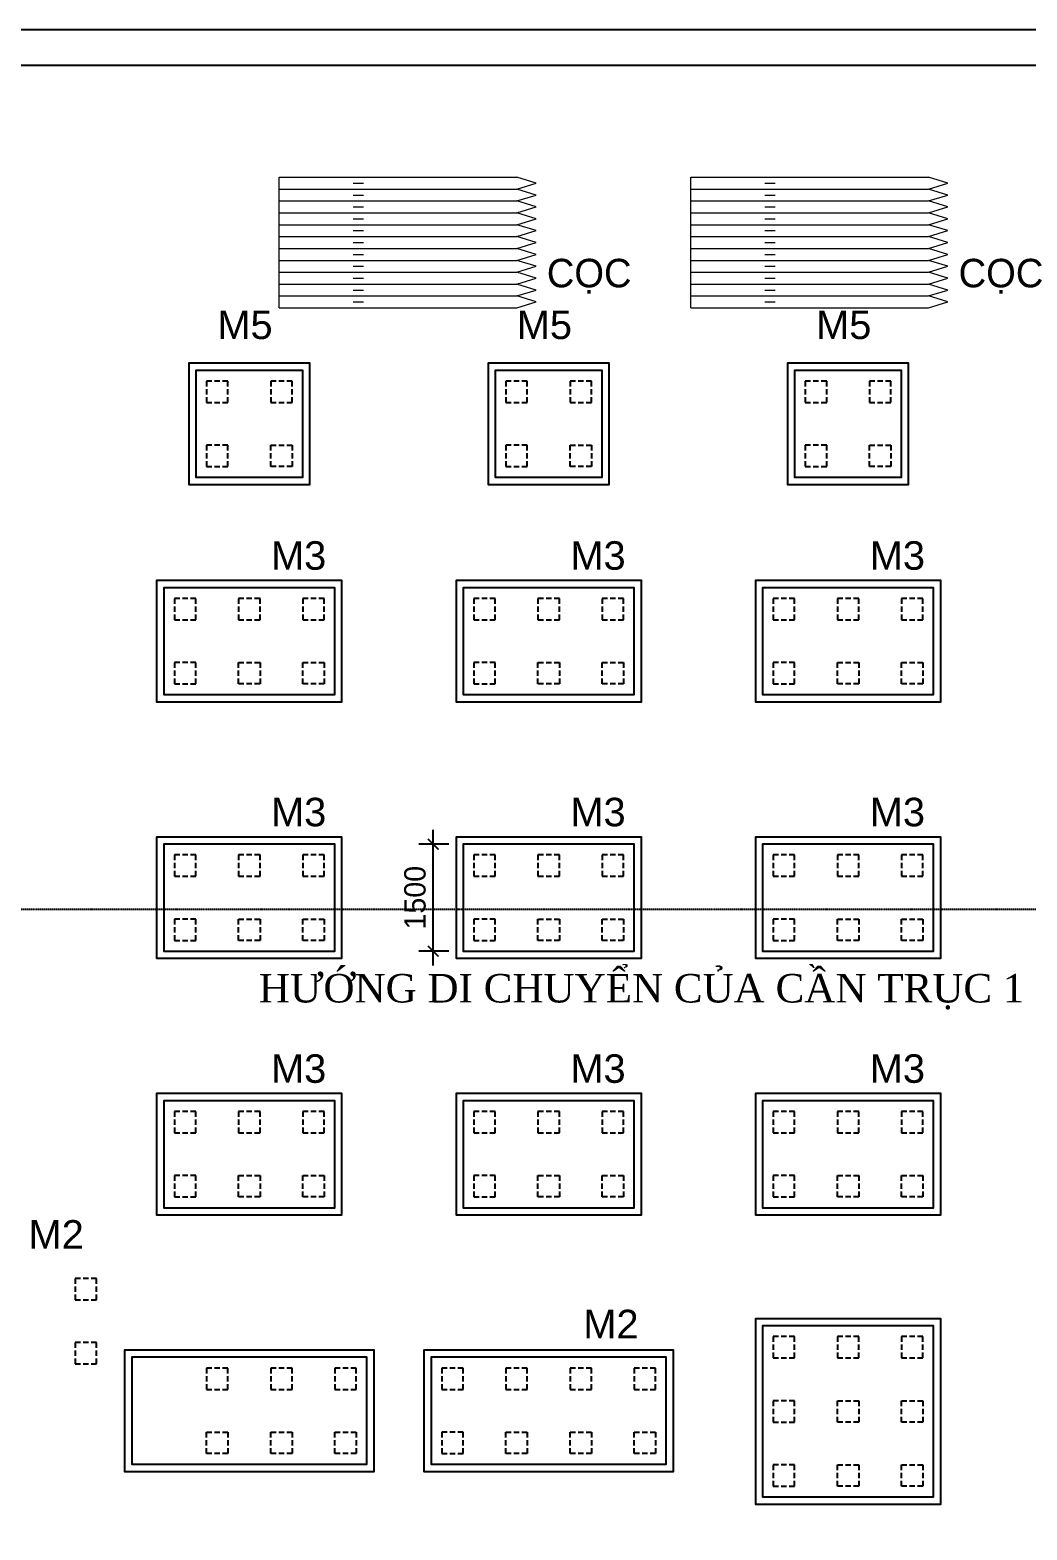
# Model space of a CAD drawing. Extents: x -134084 to 44078, y -38908 to 20492.
# Drawn here: x -82447 to -68460, y -557 to 20492 of the extents above; entities that cross this region are included whole.
import ezdxf

# ---------------------------------------------------------------- set-up
doc = ezdxf.new("R2010")
doc.units = 0
doc.header["$MEASUREMENT"] = 0
doc.linetypes.add('DASHED', pattern=[0.75, 0.5, -0.25])
doc.linetypes.add('HIDDEN', pattern=[0.375, 0.25, -0.125])
doc.layers.get('0').update_dxf_attribs({"linetype": 'CONTINUOUS'})
doc.layers.get('DEFPOINTS').update_dxf_attribs({"linetype": 'CONTINUOUS'})
for name, color, linetype in [('CHU', 3, 'CONTINUOUS'), ('D', 1, 'CONTINUOUS'), ('DIM', 8, 'CONTINUOUS'), ('NET-CO-BAN', 7, 'CONTINUOUS'), ('TEXT', 3, 'CONTINUOUS'), ('THAY', 4, 'CONTINUOUS'), ('TUONG', 7, 'CONTINUOUS')]:
    doc.layers.add(name, color=color, linetype=linetype)
doc.layers.add('KICTHUOC', color=3, linetype='CONTINUOUS', lineweight=20)
doc.styles.add('H', font='')
doc.styles.add('M1', font='arial.ttf')
doc.styles.get('H').set_extended_font_data('VNI-Avo')
doc.dimstyles.new('1-100', dxfattribs={"dimtxt": 300, "dimasz": 150, "dimexe": 200, "dimexo": 200, "dimgap": 100, "dimtad": 1, "dimtoh": 1, "dimdec": 0, "dimzin": 0, "dimdsep": 46, "dimtxsty": 'H', "dimblk": 'ARCHTICK', "dimcen": 1, "dimdle": 200, "dimclrd": 8, "dimclre": 8, "dimclrt": 3, "dimadec": 0, "dimazin": 0, "dimtfac": 1, "dimtdec": 0, "dimtix": 1, "dimtmove": 2, "dimatfit": 3, "dimldrblk": 'ARCHTICK', "dimfxl": 1, "dimtolj": 1, "dimtzin": 0, "dimarcsym": 0})

# ---------------------------------------------------------------- blocks, each defined once
blk = doc.blocks.new('_ArchTick')
at = {"color": 0, "linetype": 'ByBlock', "const_width": 0.15}
blk.add_lwpolyline([(-0.5, -0.5), (0.5, 0.5)], dxfattribs=at)
blk = doc.blocks.new('*D13')
at = {"layer": 'DEFPOINTS', "color": 0, "transparency": 16777216}
for p in [(-76790, 9066), (-76370, 9066), (-76370, 7566)]:
    blk.add_point(p, dxfattribs=at)
at = {"layer": 'TUONG', "color": 8, "lineweight": -2, "transparency": 16777216}
for p, q in [((-76790, 7366), (-76790, 9266)), ((-76570, 9066), (-76990, 9066)), ((-76570, 7566), (-76990, 7566))]:
    blk.add_line(p, q, dxfattribs=at)
at = {"layer": 'TUONG', "color": 8, "lineweight": -2, "transparency": 16777216, "xscale": 150, "yscale": 150, "zscale": 150}
for p, rotation in [((-76790, 9066), 90), ((-76790, 7566), 270)]:
    blk.add_blockref('_ArchTick', p, dxfattribs=dict(at, rotation=rotation))
at = {"layer": 'TUONG', "color": 3, "transparency": 16777216, "insert": (-77045, 8316), "char_height": 300, "attachment_point": 5, "rotation": 90, "style": 'H'}
blk.add_mtext('\\A1;1500', dxfattribs=at)

msp = doc.modelspace()

# ---------------------------------------------------------------- linework, layer by layer
at = {"layer": 'D', "color": 3, "linetype": 'HIDDEN', "ltscale": 15}
msp.add_line((-83886.2, 8154.8), (-53716.6, 8154.8), dxfattribs=at)
at = {"layer": 'DIM'}
msp.add_lwpolyline([(-49983.5, -38908), (-49983.5, 20492), (-134083.5, 20492), (-134083.5, -38908)], close=True, dxfattribs=at)
at = {"layer": 'KICTHUOC'}
for p, q in [((-78952.3, 18259.6), (-78952.3, 18426.3)), ((-78952.3, 18426.3), (-75618.9, 18426.3)), ((-75346, 18342.9), (-75618.9, 18426.3)), ((-75618.9, 18259.6), (-75346, 18342.9)), ((-73174.8, 18259.6), (-73174.8, 18426.3)), ((-73174.8, 18426.3), (-69841.4, 18426.3)), ((-69568.5, 18342.9), (-69841.4, 18426.3)), ((-69841.4, 18259.6), (-69568.5, 18342.9)), ((-78952.3, 18092.9), (-78952.3, 18259.6)), ((-78952.3, 18259.6), (-75618.9, 18259.6)), ((-75346, 18176.3), (-75618.9, 18259.6)), ((-75618.9, 18092.9), (-75346, 18176.3)), ((-73174.8, 18092.9), (-73174.8, 18259.6)), ((-73174.8, 18259.6), (-69841.4, 18259.6)), ((-69568.5, 18176.3), (-69841.4, 18259.6)), ((-69841.4, 18092.9), (-69568.5, 18176.3)), ((-78952.3, 17926.3), (-78952.3, 18092.9)), ((-78952.3, 18092.9), (-75618.9, 18092.9)), ((-78952.3, 17759.6), (-78952.3, 17926.3)), ((-78952.3, 17926.3), (-75618.9, 17926.3)), ((-75346, 18009.6), (-75618.9, 18092.9)), ((-75618.9, 17926.3), (-75346, 18009.6)), ((-75346, 17842.9), (-75618.9, 17926.3)), ((-73174.8, 17926.3), (-73174.8, 18092.9)), ((-73174.8, 18092.9), (-69841.4, 18092.9)), ((-73174.8, 17759.6), (-73174.8, 17926.3)), ((-73174.8, 17926.3), (-69841.4, 17926.3)), ((-69568.5, 18009.6), (-69841.4, 18092.9)), ((-69841.4, 17926.3), (-69568.5, 18009.6)), ((-69568.5, 17842.9), (-69841.4, 17926.3)), ((-78952.3, 17592.9), (-78952.3, 17759.6)), ((-78952.3, 17759.6), (-75618.9, 17759.6)), ((-75618.9, 17759.6), (-75346, 17842.9)), ((-75346, 17676.3), (-75618.9, 17759.6)), ((-73174.8, 17592.9), (-73174.8, 17759.6)), ((-73174.8, 17759.6), (-69841.4, 17759.6)), ((-69841.4, 17759.6), (-69568.5, 17842.9)), ((-69568.5, 17676.3), (-69841.4, 17759.6)), ((-78952.3, 17426.3), (-78952.3, 17592.9)), ((-78952.3, 17592.9), (-75618.9, 17592.9)), ((-78952.3, 17592.9), (-75618.9, 17592.9)), ((-75618.9, 17592.9), (-75346, 17676.3)), ((-75346, 17509.6), (-75618.9, 17592.9)), ((-75346, 17509.6), (-75618.9, 17592.9)), ((-75618.9, 17426.3), (-75346, 17509.6)), ((-73174.8, 17426.3), (-73174.8, 17592.9)), ((-73174.8, 17592.9), (-69841.4, 17592.9)), ((-73174.8, 17592.9), (-69841.4, 17592.9)), ((-69841.4, 17592.9), (-69568.5, 17676.3)), ((-69568.5, 17509.6), (-69841.4, 17592.9)), ((-69568.5, 17509.6), (-69841.4, 17592.9)), ((-69841.4, 17426.3), (-69568.5, 17509.6)), ((-78952.3, 17259.6), (-78952.3, 17426.3)), ((-78952.3, 17426.3), (-75618.9, 17426.3)), ((-75346, 17342.9), (-75618.9, 17426.3)), ((-75618.9, 17259.6), (-75346, 17342.9)), ((-73174.8, 17259.6), (-73174.8, 17426.3)), ((-73174.8, 17426.3), (-69841.4, 17426.3)), ((-69568.5, 17342.9), (-69841.4, 17426.3)), ((-69841.4, 17259.6), (-69568.5, 17342.9)), ((-78952.3, 17092.9), (-78952.3, 17259.6)), ((-78952.3, 17259.6), (-75618.9, 17259.6)), ((-78952.3, 16926.3), (-78952.3, 17092.9)), ((-78952.3, 17092.9), (-75618.9, 17092.9)), ((-75346, 17176.3), (-75618.9, 17259.6)), ((-75618.9, 17092.9), (-75346, 17176.3)), ((-75346, 17009.6), (-75618.9, 17092.9)), ((-73174.8, 17092.9), (-73174.8, 17259.6)), ((-73174.8, 17259.6), (-69841.4, 17259.6)), ((-73174.8, 16926.3), (-73174.8, 17092.9)), ((-73174.8, 17092.9), (-69841.4, 17092.9)), ((-69568.5, 17176.3), (-69841.4, 17259.6)), ((-69841.4, 17092.9), (-69568.5, 17176.3)), ((-69568.5, 17009.6), (-69841.4, 17092.9)), ((-78952.3, 16759.6), (-78952.3, 16926.3)), ((-78952.3, 16926.3), (-75618.9, 16926.3)), ((-75618.9, 16926.3), (-75346, 17009.6)), ((-75346, 16842.9), (-75618.9, 16926.3)), ((-75618.9, 16759.6), (-75346, 16842.9)), ((-73174.8, 16759.6), (-73174.8, 16926.3)), ((-73174.8, 16926.3), (-69841.4, 16926.3)), ((-69841.4, 16926.3), (-69568.5, 17009.6)), ((-69568.5, 16842.9), (-69841.4, 16926.3)), ((-69841.4, 16759.6), (-69568.5, 16842.9)), ((-78952.3, 16592.9), (-78952.3, 16759.6)), ((-78952.3, 16759.6), (-75618.9, 16759.6)), ((-75346, 16676.3), (-75618.9, 16759.6)), ((-75618.9, 16592.9), (-75346, 16676.3)), ((-73174.8, 16592.9), (-73174.8, 16759.6)), ((-73174.8, 16759.6), (-69841.4, 16759.6)), ((-69568.5, 16676.3), (-69841.4, 16759.6)), ((-69841.4, 16592.9), (-69568.5, 16676.3)), ((-78952.3, 16592.9), (-75618.9, 16592.9)), ((-73174.8, 16592.9), (-69841.4, 16592.9))]:
    msp.add_line(p, q, dxfattribs=at)
at = {"layer": 'KICTHUOC', "color": 1}
for p, q in [((-77914.2, 18342.9), (-77768, 18342.9)), ((-72136.7, 18342.9), (-71990.5, 18342.9)), ((-77914.2, 18176.3), (-77768, 18176.3)), ((-72136.7, 18176.3), (-71990.5, 18176.3)), ((-77914.2, 18009.6), (-77768, 18009.6)), ((-72136.7, 18009.6), (-71990.5, 18009.6)), ((-77914.2, 17842.9), (-77768, 17842.9)), ((-72136.7, 17842.9), (-71990.5, 17842.9)), ((-77914.2, 17676.3), (-77768, 17676.3)), ((-77914.2, 17509.6), (-77768, 17509.6)), ((-72136.7, 17676.3), (-71990.5, 17676.3)), ((-72136.7, 17509.6), (-71990.5, 17509.6)), ((-77914.2, 17342.9), (-77768, 17342.9)), ((-72136.7, 17342.9), (-71990.5, 17342.9)), ((-77914.2, 17176.3), (-77768, 17176.3)), ((-72136.7, 17176.3), (-71990.5, 17176.3)), ((-77914.2, 17009.6), (-77768, 17009.6)), ((-77914.2, 16842.9), (-77768, 16842.9)), ((-72136.7, 17009.6), (-71990.5, 17009.6)), ((-72136.7, 16842.9), (-71990.5, 16842.9)), ((-77914.2, 16676.3), (-77768, 16676.3)), ((-72136.7, 16676.3), (-71990.5, 16676.3))]:
    msp.add_line(p, q, dxfattribs=at)
at = {"layer": 'NET-CO-BAN', "color": 8, "linetype": 'DASHED', "ltscale": 150}
for points in [[(-79970.2, 15266.1), (-79670.2, 15266.1), (-79670.2, 15566.1), (-79970.2, 15566.1)], [(-79070.2, 15266.1), (-78770.2, 15266.1), (-78770.2, 15566.1), (-79070.2, 15566.1)], [(-75770.2, 15266.1), (-75470.2, 15266.1), (-75470.2, 15566.1), (-75770.2, 15566.1)], [(-74870.2, 15266.1), (-74570.2, 15266.1), (-74570.2, 15566.1), (-74870.2, 15566.1)], [(-71570.2, 15266.1), (-71270.2, 15266.1), (-71270.2, 15566.1), (-71570.2, 15566.1)], [(-70670.2, 15266.1), (-70370.2, 15266.1), (-70370.2, 15566.1), (-70670.2, 15566.1)], [(-79970.2, 14366.1), (-79670.2, 14366.1), (-79670.2, 14666.1), (-79970.2, 14666.1)], [(-78770.2, 14366.1), (-79070.2, 14366.1), (-79070.2, 14666.1), (-78770.2, 14666.1)], [(-75770.2, 14366.1), (-75470.2, 14366.1), (-75470.2, 14666.1), (-75770.2, 14666.1)], [(-74570.2, 14366.1), (-74870.2, 14366.1), (-74870.2, 14666.1), (-74570.2, 14666.1)], [(-71570.2, 14366.1), (-71270.2, 14366.1), (-71270.2, 14666.1), (-71570.2, 14666.1)], [(-70370.2, 14366.1), (-70670.2, 14366.1), (-70670.2, 14666.1), (-70370.2, 14666.1)], [(-80420.2, 12216.1), (-80120.2, 12216.1), (-80120.2, 12516.1), (-80420.2, 12516.1)], [(-79520.2, 12216.1), (-79220.2, 12216.1), (-79220.2, 12516.1), (-79520.2, 12516.1)], [(-78620.2, 12216.1), (-78320.2, 12216.1), (-78320.2, 12516.1), (-78620.2, 12516.1)], [(-76220.2, 12216.1), (-75920.2, 12216.1), (-75920.2, 12516.1), (-76220.2, 12516.1)], [(-75320.2, 12216.1), (-75020.2, 12216.1), (-75020.2, 12516.1), (-75320.2, 12516.1)], [(-74420.2, 12216.1), (-74120.2, 12216.1), (-74120.2, 12516.1), (-74420.2, 12516.1)], [(-72020.2, 12216.1), (-71720.2, 12216.1), (-71720.2, 12516.1), (-72020.2, 12516.1)], [(-71120.2, 12216.1), (-70820.2, 12216.1), (-70820.2, 12516.1), (-71120.2, 12516.1)], [(-70220.2, 12216.1), (-69920.2, 12216.1), (-69920.2, 12516.1), (-70220.2, 12516.1)], [(-80420.2, 11316.1), (-80120.2, 11316.1), (-80120.2, 11616.1), (-80420.2, 11616.1)], [(-79220.2, 11316.1), (-79520.2, 11316.1), (-79520.2, 11616.1), (-79220.2, 11616.1)], [(-78320.2, 11316.1), (-78620.2, 11316.1), (-78620.2, 11616.1), (-78320.2, 11616.1)], [(-76220.2, 11316.1), (-75920.2, 11316.1), (-75920.2, 11616.1), (-76220.2, 11616.1)], [(-75020.2, 11316.1), (-75320.2, 11316.1), (-75320.2, 11616.1), (-75020.2, 11616.1)], [(-74120.2, 11316.1), (-74420.2, 11316.1), (-74420.2, 11616.1), (-74120.2, 11616.1)], [(-72020.2, 11316.1), (-71720.2, 11316.1), (-71720.2, 11616.1), (-72020.2, 11616.1)], [(-70820.2, 11316.1), (-71120.2, 11316.1), (-71120.2, 11616.1), (-70820.2, 11616.1)], [(-69920.2, 11316.1), (-70220.2, 11316.1), (-70220.2, 11616.1), (-69920.2, 11616.1)], [(-80420.2, 8616.1), (-80120.2, 8616.1), (-80120.2, 8916.1), (-80420.2, 8916.1)], [(-79520.2, 8616.1), (-79220.2, 8616.1), (-79220.2, 8916.1), (-79520.2, 8916.1)], [(-78620.2, 8616.1), (-78320.2, 8616.1), (-78320.2, 8916.1), (-78620.2, 8916.1)], [(-76220.2, 8616.1), (-75920.2, 8616.1), (-75920.2, 8916.1), (-76220.2, 8916.1)], [(-75320.2, 8616.1), (-75020.2, 8616.1), (-75020.2, 8916.1), (-75320.2, 8916.1)], [(-74420.2, 8616.1), (-74120.2, 8616.1), (-74120.2, 8916.1), (-74420.2, 8916.1)], [(-72020.2, 8616.1), (-71720.2, 8616.1), (-71720.2, 8916.1), (-72020.2, 8916.1)], [(-71120.2, 8616.1), (-70820.2, 8616.1), (-70820.2, 8916.1), (-71120.2, 8916.1)], [(-70220.2, 8616.1), (-69920.2, 8616.1), (-69920.2, 8916.1), (-70220.2, 8916.1)], [(-80420.2, 7716.1), (-80120.2, 7716.1), (-80120.2, 8016.1), (-80420.2, 8016.1)], [(-79220.2, 7716.1), (-79520.2, 7716.1), (-79520.2, 8016.1), (-79220.2, 8016.1)], [(-78320.2, 7716.1), (-78620.2, 7716.1), (-78620.2, 8016.1), (-78320.2, 8016.1)], [(-76220.2, 7716.1), (-75920.2, 7716.1), (-75920.2, 8016.1), (-76220.2, 8016.1)], [(-75020.2, 7716.1), (-75320.2, 7716.1), (-75320.2, 8016.1), (-75020.2, 8016.1)], [(-74120.2, 7716.1), (-74420.2, 7716.1), (-74420.2, 8016.1), (-74120.2, 8016.1)], [(-72020.2, 7716.1), (-71720.2, 7716.1), (-71720.2, 8016.1), (-72020.2, 8016.1)], [(-70820.2, 7716.1), (-71120.2, 7716.1), (-71120.2, 8016.1), (-70820.2, 8016.1)], [(-69920.2, 7716.1), (-70220.2, 7716.1), (-70220.2, 8016.1), (-69920.2, 8016.1)], [(-80420.2, 5016.1), (-80120.2, 5016.1), (-80120.2, 5316.1), (-80420.2, 5316.1)], [(-79520.2, 5016.1), (-79220.2, 5016.1), (-79220.2, 5316.1), (-79520.2, 5316.1)], [(-78620.2, 5016.1), (-78320.2, 5016.1), (-78320.2, 5316.1), (-78620.2, 5316.1)], [(-76220.2, 5016.1), (-75920.2, 5016.1), (-75920.2, 5316.1), (-76220.2, 5316.1)], [(-75320.2, 5016.1), (-75020.2, 5016.1), (-75020.2, 5316.1), (-75320.2, 5316.1)], [(-74420.2, 5016.1), (-74120.2, 5016.1), (-74120.2, 5316.1), (-74420.2, 5316.1)], [(-72020.2, 5016.1), (-71720.2, 5016.1), (-71720.2, 5316.1), (-72020.2, 5316.1)], [(-71120.2, 5016.1), (-70820.2, 5016.1), (-70820.2, 5316.1), (-71120.2, 5316.1)], [(-70220.2, 5016.1), (-69920.2, 5016.1), (-69920.2, 5316.1), (-70220.2, 5316.1)], [(-80420.2, 4116.1), (-80120.2, 4116.1), (-80120.2, 4416.1), (-80420.2, 4416.1)], [(-79220.2, 4116.1), (-79520.2, 4116.1), (-79520.2, 4416.1), (-79220.2, 4416.1)], [(-78320.2, 4116.1), (-78620.2, 4116.1), (-78620.2, 4416.1), (-78320.2, 4416.1)], [(-76220.2, 4116.1), (-75920.2, 4116.1), (-75920.2, 4416.1), (-76220.2, 4416.1)], [(-75020.2, 4116.1), (-75320.2, 4116.1), (-75320.2, 4416.1), (-75020.2, 4416.1)], [(-74120.2, 4116.1), (-74420.2, 4116.1), (-74420.2, 4416.1), (-74120.2, 4416.1)], [(-72020.2, 4116.1), (-71720.2, 4116.1), (-71720.2, 4416.1), (-72020.2, 4416.1)], [(-70820.2, 4116.1), (-71120.2, 4116.1), (-71120.2, 4416.1), (-70820.2, 4416.1)], [(-69920.2, 4116.1), (-70220.2, 4116.1), (-70220.2, 4416.1), (-69920.2, 4416.1)], [(-81812.2, 2673.6), (-81512.2, 2673.6), (-81512.2, 2973.6), (-81812.2, 2973.6)], [(-72020.2, 1857.4), (-71720.2, 1857.4), (-71720.2, 2157.4), (-72020.2, 2157.4)], [(-71120.2, 1857.4), (-70820.2, 1857.4), (-70820.2, 2157.4), (-71120.2, 2157.4)], [(-70220.2, 1857.4), (-69920.2, 1857.4), (-69920.2, 2157.4), (-70220.2, 2157.4)], [(-81812.2, 1773.6), (-81512.2, 1773.6), (-81512.2, 2073.6), (-81812.2, 2073.6)], [(-79970.2, 1416.1), (-79670.2, 1416.1), (-79670.2, 1716.1), (-79970.2, 1716.1)], [(-79070.2, 1416.1), (-78770.2, 1416.1), (-78770.2, 1716.1), (-79070.2, 1716.1)], [(-78170.2, 1416.1), (-77870.2, 1416.1), (-77870.2, 1716.1), (-78170.2, 1716.1)], [(-76670.2, 1416.1), (-76370.2, 1416.1), (-76370.2, 1716.1), (-76670.2, 1716.1)], [(-75770.2, 1416.1), (-75470.2, 1416.1), (-75470.2, 1716.1), (-75770.2, 1716.1)], [(-74870.2, 1416.1), (-74570.2, 1416.1), (-74570.2, 1716.1), (-74870.2, 1716.1)], [(-73970.2, 1416.1), (-73670.2, 1416.1), (-73670.2, 1716.1), (-73970.2, 1716.1)], [(-72020.2, 957.4), (-71720.2, 957.4), (-71720.2, 1257.4), (-72020.2, 1257.4)], [(-70820.2, 957.4), (-71120.2, 957.4), (-71120.2, 1257.4), (-70820.2, 1257.4)], [(-69920.2, 957.4), (-70220.2, 957.4), (-70220.2, 1257.4), (-69920.2, 1257.4)], [(-79670.2, 516.1), (-79970.2, 516.1), (-79970.2, 816.1), (-79670.2, 816.1)], [(-78770.2, 516.1), (-79070.2, 516.1), (-79070.2, 816.1), (-78770.2, 816.1)], [(-77870.2, 516.1), (-78170.2, 516.1), (-78170.2, 816.1), (-77870.2, 816.1)], [(-76670.2, 516.1), (-76370.2, 516.1), (-76370.2, 816.1), (-76670.2, 816.1)], [(-75470.2, 516.1), (-75770.2, 516.1), (-75770.2, 816.1), (-75470.2, 816.1)], [(-74570.2, 516.1), (-74870.2, 516.1), (-74870.2, 816.1), (-74570.2, 816.1)], [(-73670.2, 516.1), (-73970.2, 516.1), (-73970.2, 816.1), (-73670.2, 816.1)], [(-72020.2, 57.4), (-71720.2, 57.4), (-71720.2, 357.4), (-72020.2, 357.4)], [(-71120.2, 357.4), (-70820.2, 357.4), (-70820.2, 57.4), (-71120.2, 57.4)], [(-69920.2, 57.4), (-70220.2, 57.4), (-70220.2, 357.4), (-69920.2, 357.4)]]:
    msp.add_lwpolyline(points, close=True, dxfattribs=at)
at = {"layer": 'THAY'}
msp.add_lwpolyline([(-50483.5, -38408), (-50483.5, 19992), (-133583.5, 19992), (-133583.5, -38408)], close=True, dxfattribs=at)
at = {"layer": 'TUONG', "color": 8}
for points in [[(-78520.2, 15641.1), (-78520.2, 15816.1), (-80220.2, 15816.1), (-80220.2, 14116.1), (-78520.2, 14116.1)], [(-79245.2, 14116.1), (-78520.2, 14116.1), (-78520.2, 15816.1)], [(-74320.2, 15641.1), (-74320.2, 15816.1), (-76020.2, 15816.1), (-76020.2, 14116.1)], [(-75045.2, 14116.1), (-74320.2, 14116.1), (-74320.2, 15816.1)], [(-70120.2, 15641.1), (-70120.2, 15816.1), (-71820.2, 15816.1), (-71820.2, 15641.1)], [(-71820.2, 15816.1), (-71820.2, 14116.1), (-70120.2, 14116.1)], [(-70845.2, 14116.1), (-70120.2, 14116.1), (-70120.2, 15816.1)], [(-78620.2, 15641.1), (-78620.2, 15716.1), (-80120.2, 15716.1), (-80120.2, 14216.1), (-78620.2, 14216.1)], [(-79245.2, 14216.1), (-78620.2, 14216.1), (-78620.2, 15716.1)], [(-74420.2, 15641.1), (-74420.2, 15716.1), (-75920.2, 15716.1), (-75920.2, 14216.1)], [(-75045.2, 14216.1), (-74420.2, 14216.1), (-74420.2, 15716.1)], [(-70220.2, 15641.1), (-70220.2, 15716.1), (-71720.2, 15716.1), (-71720.2, 15641.1)], [(-71720.2, 15716.1), (-71720.2, 14216.1), (-70220.2, 14216.1)], [(-70845.2, 14216.1), (-70220.2, 14216.1), (-70220.2, 15716.1)], [(-76020.2, 15391.1), (-76020.2, 14116.1), (-74320.2, 14116.1)], [(-75920.2, 15391.1), (-75920.2, 14216.1), (-74420.2, 14216.1)], [(-79158.8, 12766.1), (-80670.2, 12766.1), (-80670.2, 11066.1), (-79495.2, 11066.1)], [(-78170.2, 12666.1), (-80570.2, 12666.1), (-80570.2, 11166.1), (-79495.2, 11166.1)], [(-78070.2, 11066.1), (-78070.2, 12766.1), (-79245.2, 12766.1)], [(-78170.2, 11166.1), (-78170.2, 12666.1), (-79245.2, 12666.1)], [(-76470.2, 12766.1), (-76470.2, 11066.1), (-75295.2, 11066.1)], [(-73870.2, 12766.1), (-76470.2, 12766.1), (-76470.2, 12041.1)], [(-76370.2, 12666.1), (-76370.2, 11166.1), (-75295.2, 11166.1)], [(-73970.2, 12666.1), (-76370.2, 12666.1), (-76370.2, 12041.1)], [(-73870.2, 11066.1), (-73870.2, 12766.1), (-75045.2, 12766.1)], [(-73970.2, 11166.1), (-73970.2, 12666.1), (-75045.2, 12666.1)], [(-69670.2, 12766.1), (-72270.2, 12766.1), (-72270.2, 12041.1)], [(-72270.2, 11066.1), (-69670.2, 11066.1), (-69670.2, 12766.1)], [(-72270.2, 12766.1), (-72270.2, 11066.1), (-71095.2, 11066.1)], [(-69770.2, 12666.1), (-72170.2, 12666.1), (-72170.2, 12041.1)], [(-72170.2, 11166.1), (-69770.2, 11166.1), (-69770.2, 12666.1)], [(-72170.2, 12666.1), (-72170.2, 11166.1), (-71095.2, 11166.1)], [(-69670.2, 12041.1), (-69670.2, 12766.1), (-70845.2, 12766.1)], [(-69770.2, 12041.1), (-69770.2, 12666.1), (-70845.2, 12666.1)], [(-80670.2, 11066.1), (-78070.2, 11066.1), (-78070.2, 11791.1)], [(-80570.2, 11166.1), (-78170.2, 11166.1), (-78170.2, 11791.1)], [(-76470.2, 11066.1), (-73870.2, 11066.1), (-73870.2, 11791.1)], [(-76370.2, 11166.1), (-73970.2, 11166.1), (-73970.2, 11791.1)], [(-78070.2, 8441.1), (-78070.2, 9166.1), (-80670.2, 9166.1)], [(-79495.2, 9166.1), (-80670.2, 9166.1), (-80670.2, 7466.1), (-79495.2, 7466.1)], [(-80670.2, 7466.1), (-78070.2, 7466.1), (-78070.2, 9166.1)], [(-78170.2, 8441.1), (-78170.2, 9066.1), (-80570.2, 9066.1)], [(-79495.2, 9066.1), (-80570.2, 9066.1), (-80570.2, 7566.1), (-79495.2, 7566.1)], [(-80570.2, 7566.1), (-78170.2, 7566.1), (-78170.2, 9066.1)], [(-76470.2, 9166.1), (-76470.2, 7466.1), (-75295.2, 7466.1)], [(-73870.2, 7466.1), (-73870.2, 9166.1), (-76470.2, 9166.1)], [(-75295.2, 9166.1), (-76470.2, 9166.1), (-76470.2, 8441.1)], [(-76370.2, 9066.1), (-76370.2, 7566.1), (-75295.2, 7566.1)], [(-73970.2, 7566.1), (-73970.2, 9066.1), (-76370.2, 9066.1)], [(-75295.2, 9066.1), (-76370.2, 9066.1), (-76370.2, 8441.1)], [(-69670.2, 8441.1), (-69670.2, 9166.1), (-72270.2, 9166.1)], [(-71095.2, 9166.1), (-72270.2, 9166.1), (-72270.2, 8441.1)], [(-72270.2, 9166.1), (-72270.2, 7466.1), (-69670.2, 7466.1)], [(-69770.2, 8441.1), (-69770.2, 9066.1), (-72170.2, 9066.1)], [(-71095.2, 9066.1), (-72170.2, 9066.1), (-72170.2, 8441.1)], [(-72170.2, 9066.1), (-72170.2, 7566.1), (-69770.2, 7566.1)], [(-70845.2, 7466.1), (-69670.2, 7466.1), (-69670.2, 9166.1)], [(-70845.2, 7566.1), (-69770.2, 7566.1), (-69770.2, 9066.1)], [(-76470.2, 7466.1), (-73870.2, 7466.1), (-73870.2, 8191.1)], [(-76370.2, 7566.1), (-73970.2, 7566.1), (-73970.2, 8191.1)], [(-78070.2, 4841.1), (-78070.2, 5566.1), (-80670.2, 5566.1)], [(-79495.2, 5566.1), (-80670.2, 5566.1), (-80670.2, 3866.1), (-79495.2, 3866.1)], [(-80670.2, 3866.1), (-78070.2, 3866.1), (-78070.2, 5566.1)], [(-73870.2, 4841.1), (-73870.2, 5566.1), (-76470.2, 5566.1)], [(-76470.2, 3866.1), (-73870.2, 3866.1), (-73870.2, 5566.1)], [(-76470.2, 5566.1), (-76470.2, 3866.1), (-75295.2, 3866.1)], [(-75295.2, 5566.1), (-76470.2, 5566.1), (-76470.2, 4841.1)], [(-72270.2, 5566.1), (-72270.2, 3866.1), (-71095.2, 3866.1)], [(-69670.2, 5566.1), (-72270.2, 5566.1), (-72270.2, 4841.1)], [(-69670.2, 3866.1), (-69670.2, 5566.1), (-70845.2, 5566.1)], [(-78170.2, 5466.1), (-80570.2, 5466.1), (-80570.2, 3966.1), (-79495.2, 3966.1)], [(-80570.2, 3966.1), (-78170.2, 3966.1), (-78170.2, 5466.1)], [(-78170.2, 4841.1), (-78170.2, 5466.1), (-79245.2, 5466.1)], [(-73970.2, 4841.1), (-73970.2, 5466.1), (-76370.2, 5466.1)], [(-76370.2, 3966.1), (-73970.2, 3966.1), (-73970.2, 5466.1)], [(-76370.2, 5466.1), (-76370.2, 3966.1), (-75295.2, 3966.1)], [(-75295.2, 5466.1), (-76370.2, 5466.1), (-76370.2, 4841.1)], [(-72170.2, 5466.1), (-72170.2, 3966.1), (-71095.2, 3966.1)], [(-69770.2, 5466.1), (-72170.2, 5466.1), (-72170.2, 4841.1)], [(-69770.2, 3966.1), (-69770.2, 5466.1), (-70845.2, 5466.1)], [(-72270.2, 3866.1), (-69670.2, 3866.1), (-69670.2, 4591.1)], [(-72170.2, 3966.1), (-69770.2, 3966.1), (-69770.2, 4591.1)], [(-69670.2, 1241.1), (-69670.2, 2407.4), (-72270.2, 2407.4)], [(-72270.2, -192.6), (-69670.2, -192.6), (-69670.2, 2407.4)], [(-71095.2, 2407.4), (-72270.2, 2407.4), (-72270.2, 1241.1)], [(-72270.2, 2407.4), (-72270.2, -192.6), (-71095.2, -192.6)], [(-69770.2, 1241.1), (-69770.2, 2307.4), (-72170.2, 2307.4)], [(-72170.2, -92.6), (-69770.2, -92.6), (-69770.2, 2307.4)], [(-71095.2, 2307.4), (-72170.2, 2307.4), (-72170.2, 1241.1)], [(-72170.2, 2307.4), (-72170.2, -92.6), (-71095.2, -92.6)], [(-77620.2, 1966.1), (-81120.2, 1966.1), (-81120.2, 266.1), (-79495.2, 266.1)], [(-77620.2, 266.1), (-77620.2, 1966.1), (-79245.2, 1966.1)], [(-73420.2, 1966.1), (-76920.2, 1966.1), (-76920.2, 1241.1)], [(-76920.2, 1966.1), (-76920.2, 266.1), (-75295.2, 266.1)], [(-73420.2, 266.1), (-73420.2, 1966.1), (-75045.2, 1966.1)], [(-77720.2, 1866.1), (-81020.2, 1866.1), (-81020.2, 366.1), (-79495.2, 366.1)], [(-77720.2, 366.1), (-77720.2, 1866.1), (-79245.2, 1866.1)], [(-73520.2, 1866.1), (-76820.2, 1866.1), (-76820.2, 1241.1)], [(-76820.2, 1866.1), (-76820.2, 366.1), (-75295.2, 366.1)], [(-73520.2, 366.1), (-73520.2, 1866.1), (-75045.2, 1866.1)], [(-81120.2, 266.1), (-77620.2, 266.1), (-77620.2, 991.1)], [(-81020.2, 366.1), (-77720.2, 366.1), (-77720.2, 991.1)], [(-76920.2, 266.1), (-73420.2, 266.1), (-73420.2, 991.1)], [(-76820.2, 366.1), (-73520.2, 366.1), (-73520.2, 991.1)]]:
    msp.add_lwpolyline(points, dxfattribs=at)

# ---------------------------------------------------------------- texts
at = {"layer": 'CHU', "style": 'H'}
for p in [(-75196.4, 16880.9), (-69418.9, 16880.9)]:
    msp.add_text('COÏC', height=400, dxfattribs=at).set_placement(p)
at = {"layer": 'TEXT', "linetype": 'Continuous', "style": 'M1'}
for s, p in [('M5', (-79819.1, 16155.2)), ('M5', (-75619.1, 16155.2)), ('M5', (-71419.1, 16155.2)), ('M3', (-79066.4, 12918)), ('M3', (-74866.4, 12918)), ('M3', (-70666.4, 12918)), ('M3', (-79066.4, 9318)), ('M3', (-74866.4, 9318)), ('M3', (-70666.4, 9318)), ('M3', (-79066.4, 5718)), ('M3', (-74866.4, 5718)), ('M3', (-70666.4, 5718)), ('M2', (-82467.6, 3391.1)), ('M2', (-74685.1, 2133.6))]:
    msp.add_text(s, height=400, dxfattribs=at).set_placement(p)
at = {"layer": 'TEXT', "linetype": 'Continuous', "insert": (-73865.8, 6994.9), "char_height": 400, "attachment_point": 5, "style": 'M1'}
msp.add_mtext('{\\fVNI-Times|b0|i0|c0|p2;HÖÔÙNG DI CHUYEÅN CUÛA CAÀN TRUÏC 1}', dxfattribs=at)

# ---------------------------------------------------------------- dimensions: what is measured, and where the dimension line sits
at = {"layer": 'TUONG', "color": 8}
dim = msp.add_linear_dim(base=(-76790.2, 9066.1), p1=(-76370.2, 7566.1), p2=(-76370.2, 9066.1), angle=90, dimstyle='1-100', dxfattribs=at)
dim.commit()
dim.dimension.update_dxf_attribs({"geometry": '*D13', "text_midpoint": (-77045.5, 8316.1)})

doc.saveas('drawing.dxf')
